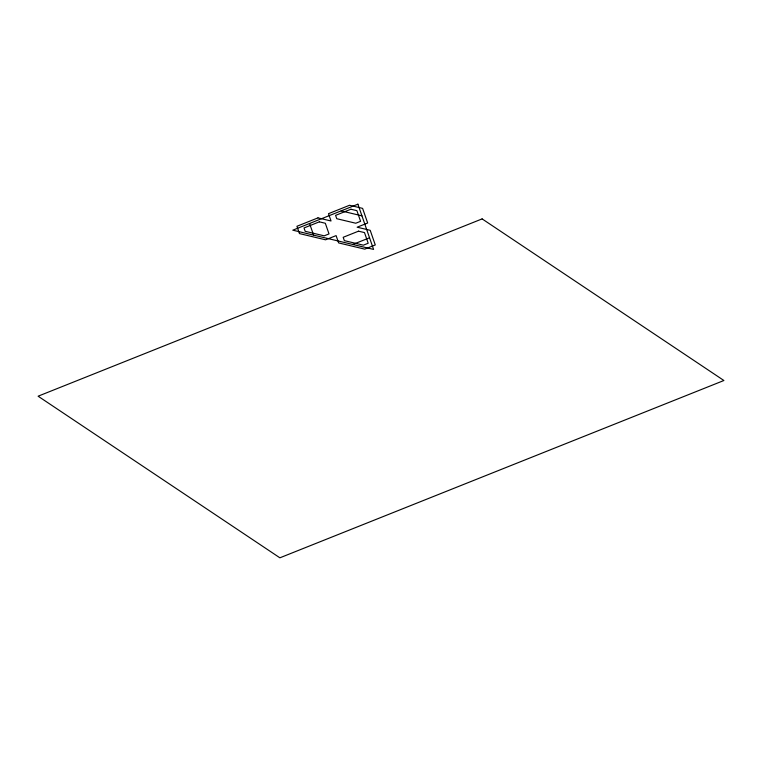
<?xml version="1.0" encoding="UTF-8"?>
<svg xmlns="http://www.w3.org/2000/svg" width="762" height="762" viewBox="0 0 762 762"><rect width="100%" height="100%" fill="white"/><g stroke="black" fill="none" stroke-linecap="round" stroke-linejoin="round"><path stroke-width="1.14" d="M352.777 244.469L369.541 237.773M341.138 210.883L361.94 215.837M309.572 223.485L313.601 235.134M317.973 217.875L296.932 226.276L299.466 233.591L325.574 239.811L336.099 235.61L338.633 242.916L364.75 249.136L375.275 244.935L370.208 230.315L357.149 227.2L367.675 222.999L362.607 208.378L349.548 205.264L328.498 213.674L331.032 220.98L317.973 217.875M357.902 204.187L292.808 230.181L373.58 249.422L357.902 204.187M319.354 221.837L304.019 227.962L305.171 231.305L324.202 235.839L329.013 233.915L325.326 223.266L319.354 221.837M350.92 209.236L335.585 215.36L336.747 218.704L355.778 223.237L360.588 221.313L356.892 210.655L350.92 209.236M358.521 231.172L343.186 237.296L344.348 240.64L363.379 245.173L368.189 243.249L364.493 232.591L358.521 231.172M482.117 218.894L38.1 396.202L279.883 557.813L723.9 380.505L482.117 218.894"/></g></svg>
